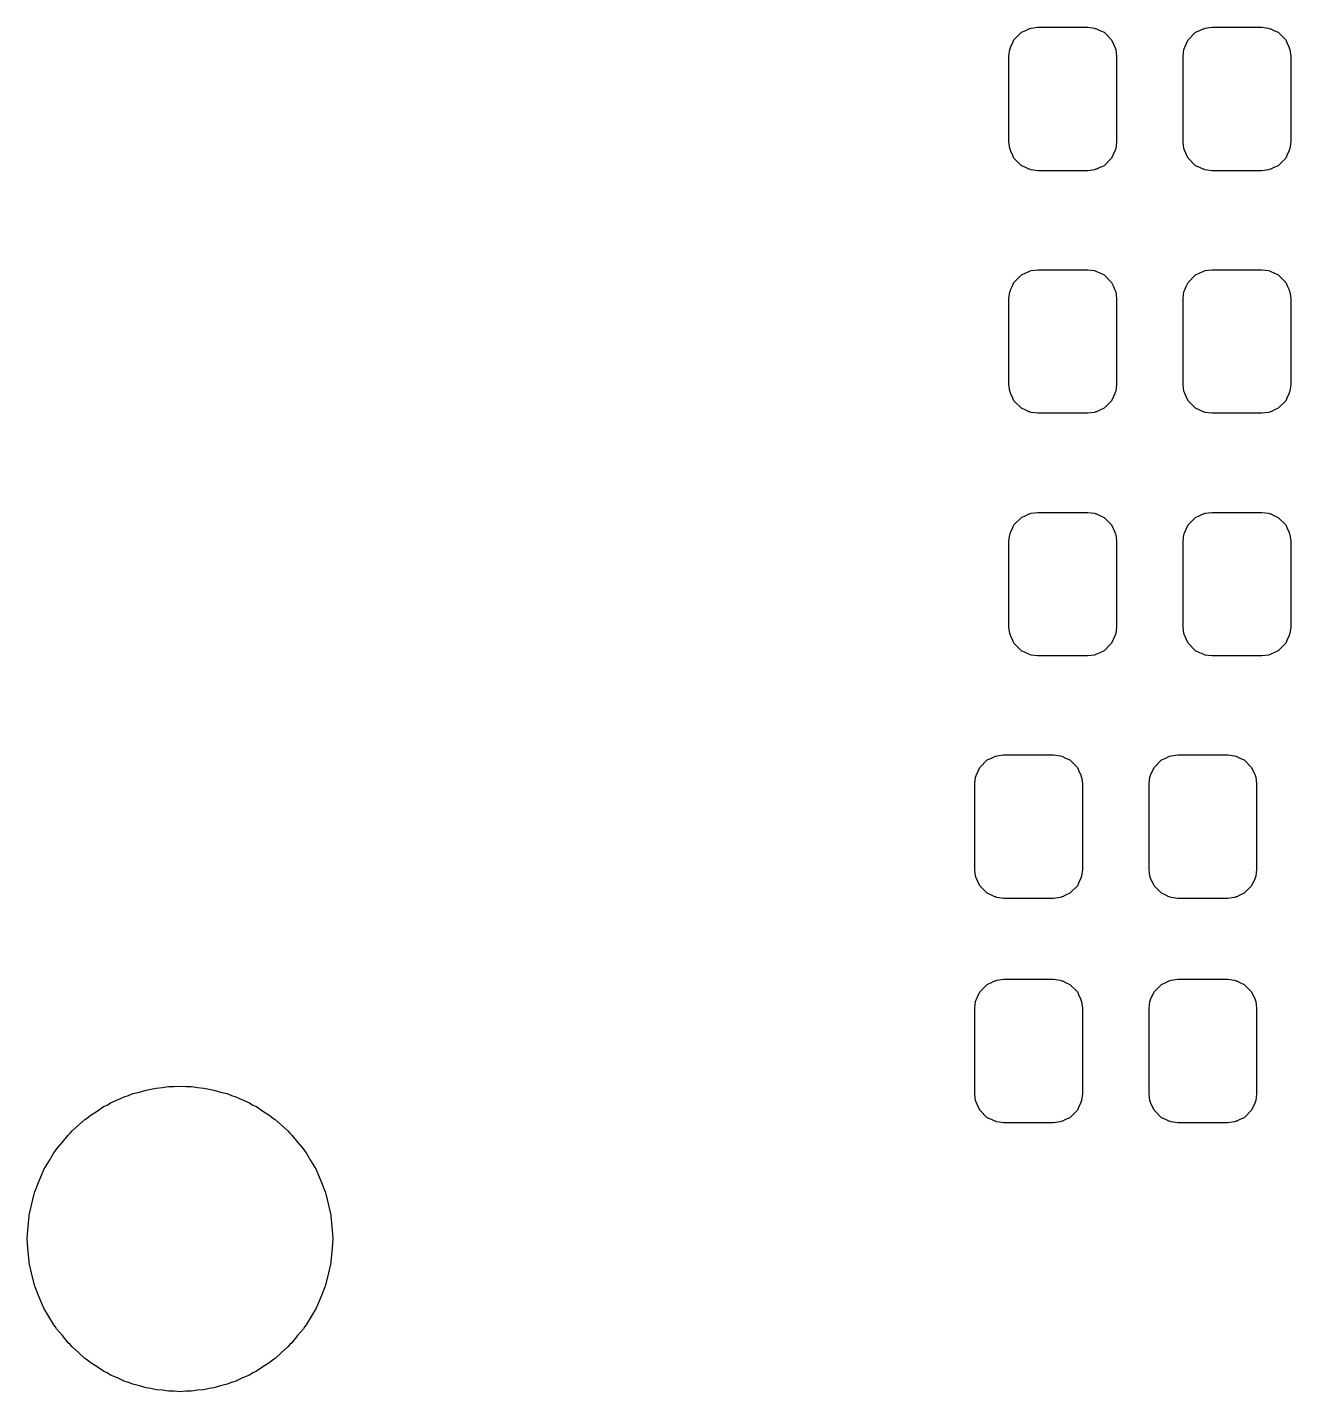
# Model space of a CAD drawing. Extents: x -3.89 to 1.02, y -1.82 to 1.02.
# Drawn here: x -3.863 to -3.342, y -1.033 to -0.47 of the extents above; entities that cross this region are included whole.
import ezdxf

# ---------------------------------------------------------------- set-up
doc = ezdxf.new("R2010")
doc.units = 0
doc.header["$MEASUREMENT"] = 0
doc.layers.add('BLACK', color=7, linetype='CONTINUOUS')

msp = doc.modelspace()

# ---------------------------------------------------------------- linework, layer by layer
at = {"layer": 'BLACK', "linetype": 'CONTINUOUS'}
for p, q in [((-3.45604, -0.47559), (-3.45296, -0.47251)), ((-3.45296, -0.47251), (-3.45118, -0.47172)), ((-3.45118, -0.47172), (-3.4499, -0.47107)), ((-3.4499, -0.47107), (-3.4496, -0.47102)), ((-3.4496, -0.47102), (-3.44897, -0.47075)), ((-3.44897, -0.47075), (-3.44626, -0.47043)), ((-3.44626, -0.47043), (-3.42559, -0.47043)), ((-3.42559, -0.47043), (-3.42288, -0.47075)), ((-3.42288, -0.47075), (-3.42225, -0.47102)), ((-3.42225, -0.47102), (-3.42195, -0.47107)), ((-3.42195, -0.47107), (-3.42067, -0.47172)), ((-3.42067, -0.47172), (-3.41889, -0.47251)), ((-3.41889, -0.47251), (-3.41581, -0.47559)), ((-3.38419, -0.47559), (-3.38111, -0.47251)), ((-3.38111, -0.47251), (-3.37933, -0.47172)), ((-3.37933, -0.47172), (-3.37805, -0.47107)), ((-3.37805, -0.47107), (-3.37775, -0.47102)), ((-3.37775, -0.47102), (-3.37712, -0.47075)), ((-3.37712, -0.47075), (-3.37441, -0.47043)), ((-3.37441, -0.47043), (-3.35374, -0.47043)), ((-3.35374, -0.47043), (-3.35103, -0.47075)), ((-3.35103, -0.47075), (-3.3504, -0.47102)), ((-3.3504, -0.47102), (-3.3501, -0.47107)), ((-3.3501, -0.47107), (-3.34882, -0.47172)), ((-3.34882, -0.47172), (-3.34704, -0.47251)), ((-3.34704, -0.47251), (-3.34396, -0.47559)), ((-3.45747, -0.47864), (-3.45682, -0.47736)), ((-3.45682, -0.47736), (-3.45604, -0.47559)), ((-3.41581, -0.47559), (-3.41503, -0.47736)), ((-3.41503, -0.47736), (-3.41438, -0.47864)), ((-3.38562, -0.47864), (-3.38497, -0.47736)), ((-3.38497, -0.47736), (-3.38419, -0.47559)), ((-3.34396, -0.47559), (-3.34318, -0.47736)), ((-3.34318, -0.47736), (-3.34253, -0.47864)), ((-3.45811, -0.48228), (-3.4578, -0.47957)), ((-3.45811, -0.51772), (-3.45811, -0.48228)), ((-3.4578, -0.47957), (-3.45752, -0.47895)), ((-3.45752, -0.47895), (-3.45747, -0.47864)), ((-3.41438, -0.47864), (-3.41433, -0.47895)), ((-3.41433, -0.47895), (-3.41405, -0.47957)), ((-3.41405, -0.47957), (-3.41374, -0.48228)), ((-3.41374, -0.48228), (-3.41374, -0.51772)), ((-3.38626, -0.48228), (-3.38595, -0.47957)), ((-3.38626, -0.51772), (-3.38626, -0.48228)), ((-3.38595, -0.47957), (-3.38567, -0.47895)), ((-3.38567, -0.47895), (-3.38562, -0.47864)), ((-3.34253, -0.47864), (-3.34248, -0.47895)), ((-3.34248, -0.47895), (-3.3422, -0.47957)), ((-3.3422, -0.47957), (-3.34189, -0.48228)), ((-3.34189, -0.48228), (-3.34189, -0.51772)), ((-3.4578, -0.52043), (-3.45811, -0.51772)), ((-3.45752, -0.52105), (-3.4578, -0.52043)), ((-3.45747, -0.52136), (-3.45752, -0.52105)), ((-3.45682, -0.52264), (-3.45747, -0.52136)), ((-3.45604, -0.52441), (-3.45682, -0.52264)), ((-3.41503, -0.52264), (-3.41581, -0.52441)), ((-3.41438, -0.52136), (-3.41503, -0.52264)), ((-3.41433, -0.52105), (-3.41438, -0.52136)), ((-3.41405, -0.52043), (-3.41433, -0.52105)), ((-3.41374, -0.51772), (-3.41405, -0.52043)), ((-3.38595, -0.52043), (-3.38626, -0.51772)), ((-3.38567, -0.52105), (-3.38595, -0.52043)), ((-3.38562, -0.52136), (-3.38567, -0.52105)), ((-3.38497, -0.52264), (-3.38562, -0.52136)), ((-3.38419, -0.52441), (-3.38497, -0.52264)), ((-3.34318, -0.52264), (-3.34396, -0.52441)), ((-3.34253, -0.52136), (-3.34318, -0.52264)), ((-3.34248, -0.52105), (-3.34253, -0.52136)), ((-3.3422, -0.52043), (-3.34248, -0.52105)), ((-3.34189, -0.51772), (-3.3422, -0.52043)), ((-3.45296, -0.52749), (-3.45604, -0.52441)), ((-3.45118, -0.52828), (-3.45296, -0.52749)), ((-3.4499, -0.52893), (-3.45118, -0.52828)), ((-3.42067, -0.52828), (-3.42195, -0.52893)), ((-3.41889, -0.52749), (-3.42067, -0.52828)), ((-3.41581, -0.52441), (-3.41889, -0.52749)), ((-3.38111, -0.52749), (-3.38419, -0.52441)), ((-3.37933, -0.52828), (-3.38111, -0.52749)), ((-3.37805, -0.52893), (-3.37933, -0.52828)), ((-3.34882, -0.52828), (-3.3501, -0.52893)), ((-3.34704, -0.52749), (-3.34882, -0.52828)), ((-3.34396, -0.52441), (-3.34704, -0.52749)), ((-3.4496, -0.52898), (-3.4499, -0.52893)), ((-3.44897, -0.52925), (-3.4496, -0.52898)), ((-3.44626, -0.52957), (-3.44897, -0.52925)), ((-3.42559, -0.52957), (-3.44626, -0.52957)), ((-3.42288, -0.52925), (-3.42559, -0.52957)), ((-3.42225, -0.52898), (-3.42288, -0.52925)), ((-3.42195, -0.52893), (-3.42225, -0.52898)), ((-3.37775, -0.52898), (-3.37805, -0.52893)), ((-3.37712, -0.52925), (-3.37775, -0.52898)), ((-3.37441, -0.52957), (-3.37712, -0.52925)), ((-3.35374, -0.52957), (-3.37441, -0.52957)), ((-3.35103, -0.52925), (-3.35374, -0.52957)), ((-3.3504, -0.52898), (-3.35103, -0.52925)), ((-3.3501, -0.52893), (-3.3504, -0.52898)), ((-3.45604, -0.57559), (-3.45296, -0.57251)), ((-3.45296, -0.57251), (-3.45118, -0.57172)), ((-3.45118, -0.57172), (-3.4499, -0.57107)), ((-3.4499, -0.57107), (-3.4496, -0.57102)), ((-3.4496, -0.57102), (-3.44897, -0.57075)), ((-3.44897, -0.57075), (-3.44626, -0.57043)), ((-3.44626, -0.57043), (-3.42559, -0.57043)), ((-3.42559, -0.57043), (-3.42288, -0.57075)), ((-3.42288, -0.57075), (-3.42225, -0.57102)), ((-3.42225, -0.57102), (-3.42195, -0.57107)), ((-3.42195, -0.57107), (-3.42067, -0.57172)), ((-3.42067, -0.57172), (-3.41889, -0.57251)), ((-3.41889, -0.57251), (-3.41581, -0.57559)), ((-3.38419, -0.57559), (-3.38111, -0.57251)), ((-3.38111, -0.57251), (-3.37933, -0.57172)), ((-3.37933, -0.57172), (-3.37805, -0.57107)), ((-3.37805, -0.57107), (-3.37775, -0.57102)), ((-3.37775, -0.57102), (-3.37712, -0.57075)), ((-3.37712, -0.57075), (-3.37441, -0.57043)), ((-3.37441, -0.57043), (-3.35374, -0.57043)), ((-3.35374, -0.57043), (-3.35103, -0.57075)), ((-3.35103, -0.57075), (-3.3504, -0.57102)), ((-3.3504, -0.57102), (-3.3501, -0.57107)), ((-3.3501, -0.57107), (-3.34882, -0.57172)), ((-3.34882, -0.57172), (-3.34704, -0.57251)), ((-3.34704, -0.57251), (-3.34396, -0.57559)), ((-3.4578, -0.57957), (-3.45752, -0.57895)), ((-3.45752, -0.57895), (-3.45747, -0.57864)), ((-3.45747, -0.57864), (-3.45682, -0.57736)), ((-3.45682, -0.57736), (-3.45604, -0.57559)), ((-3.41581, -0.57559), (-3.41503, -0.57736)), ((-3.41503, -0.57736), (-3.41438, -0.57864)), ((-3.41438, -0.57864), (-3.41433, -0.57895)), ((-3.41433, -0.57895), (-3.41405, -0.57957)), ((-3.38595, -0.57957), (-3.38567, -0.57895)), ((-3.38567, -0.57895), (-3.38562, -0.57864)), ((-3.38562, -0.57864), (-3.38497, -0.57736)), ((-3.38497, -0.57736), (-3.38419, -0.57559)), ((-3.34396, -0.57559), (-3.34318, -0.57736)), ((-3.34318, -0.57736), (-3.34253, -0.57864)), ((-3.34253, -0.57864), (-3.34248, -0.57895)), ((-3.34248, -0.57895), (-3.3422, -0.57957)), ((-3.45811, -0.58228), (-3.4578, -0.57957)), ((-3.45811, -0.61772), (-3.45811, -0.58228)), ((-3.41405, -0.57957), (-3.41374, -0.58228)), ((-3.41374, -0.58228), (-3.41374, -0.61772)), ((-3.38626, -0.58228), (-3.38595, -0.57957)), ((-3.38626, -0.61772), (-3.38626, -0.58228)), ((-3.3422, -0.57957), (-3.34189, -0.58228)), ((-3.34189, -0.58228), (-3.34189, -0.61772)), ((-3.4578, -0.62043), (-3.45811, -0.61772)), ((-3.41374, -0.61772), (-3.41405, -0.62043)), ((-3.38595, -0.62043), (-3.38626, -0.61772)), ((-3.34189, -0.61772), (-3.3422, -0.62043)), ((-3.45752, -0.62105), (-3.4578, -0.62043)), ((-3.45747, -0.62136), (-3.45752, -0.62105)), ((-3.45682, -0.62264), (-3.45747, -0.62136)), ((-3.45604, -0.62441), (-3.45682, -0.62264)), ((-3.45296, -0.62749), (-3.45604, -0.62441)), ((-3.41581, -0.62441), (-3.41889, -0.62749)), ((-3.41503, -0.62264), (-3.41581, -0.62441)), ((-3.41438, -0.62136), (-3.41503, -0.62264)), ((-3.41433, -0.62105), (-3.41438, -0.62136)), ((-3.41405, -0.62043), (-3.41433, -0.62105)), ((-3.38567, -0.62105), (-3.38595, -0.62043)), ((-3.38562, -0.62136), (-3.38567, -0.62105)), ((-3.38497, -0.62264), (-3.38562, -0.62136)), ((-3.38419, -0.62441), (-3.38497, -0.62264)), ((-3.38111, -0.62749), (-3.38419, -0.62441)), ((-3.34396, -0.62441), (-3.34704, -0.62749)), ((-3.34318, -0.62264), (-3.34396, -0.62441)), ((-3.34253, -0.62136), (-3.34318, -0.62264)), ((-3.34248, -0.62105), (-3.34253, -0.62136)), ((-3.3422, -0.62043), (-3.34248, -0.62105)), ((-3.45118, -0.62828), (-3.45296, -0.62749)), ((-3.4499, -0.62893), (-3.45118, -0.62828)), ((-3.4496, -0.62898), (-3.4499, -0.62893)), ((-3.44897, -0.62925), (-3.4496, -0.62898)), ((-3.44626, -0.62957), (-3.44897, -0.62925)), ((-3.42559, -0.62957), (-3.44626, -0.62957)), ((-3.42288, -0.62925), (-3.42559, -0.62957)), ((-3.42225, -0.62898), (-3.42288, -0.62925)), ((-3.42195, -0.62893), (-3.42225, -0.62898)), ((-3.42067, -0.62828), (-3.42195, -0.62893)), ((-3.41889, -0.62749), (-3.42067, -0.62828)), ((-3.37933, -0.62828), (-3.38111, -0.62749)), ((-3.37805, -0.62893), (-3.37933, -0.62828)), ((-3.37775, -0.62898), (-3.37805, -0.62893)), ((-3.37712, -0.62925), (-3.37775, -0.62898)), ((-3.37441, -0.62957), (-3.37712, -0.62925)), ((-3.35374, -0.62957), (-3.37441, -0.62957)), ((-3.35103, -0.62925), (-3.35374, -0.62957)), ((-3.3504, -0.62898), (-3.35103, -0.62925)), ((-3.3501, -0.62893), (-3.3504, -0.62898)), ((-3.34882, -0.62828), (-3.3501, -0.62893)), ((-3.34704, -0.62749), (-3.34882, -0.62828)), ((-3.45604, -0.67559), (-3.45296, -0.67251)), ((-3.45296, -0.67251), (-3.45118, -0.67172)), ((-3.45118, -0.67172), (-3.4499, -0.67107)), ((-3.4499, -0.67107), (-3.4496, -0.67102)), ((-3.4496, -0.67102), (-3.44897, -0.67075)), ((-3.44897, -0.67075), (-3.44626, -0.67043)), ((-3.44626, -0.67043), (-3.42559, -0.67043)), ((-3.42559, -0.67043), (-3.42288, -0.67075)), ((-3.42288, -0.67075), (-3.42225, -0.67102)), ((-3.42225, -0.67102), (-3.42195, -0.67107)), ((-3.42195, -0.67107), (-3.42067, -0.67172)), ((-3.42067, -0.67172), (-3.41889, -0.67251)), ((-3.41889, -0.67251), (-3.41581, -0.67559)), ((-3.38419, -0.67559), (-3.38111, -0.67251)), ((-3.38111, -0.67251), (-3.37933, -0.67172)), ((-3.37933, -0.67172), (-3.37805, -0.67107)), ((-3.37805, -0.67107), (-3.37775, -0.67102)), ((-3.37775, -0.67102), (-3.37712, -0.67075)), ((-3.37712, -0.67075), (-3.37441, -0.67043)), ((-3.37441, -0.67043), (-3.35374, -0.67043)), ((-3.35374, -0.67043), (-3.35103, -0.67075)), ((-3.35103, -0.67075), (-3.3504, -0.67102)), ((-3.3504, -0.67102), (-3.3501, -0.67107)), ((-3.3501, -0.67107), (-3.34882, -0.67172)), ((-3.34882, -0.67172), (-3.34704, -0.67251)), ((-3.34704, -0.67251), (-3.34396, -0.67559)), ((-3.45811, -0.68228), (-3.4578, -0.67957)), ((-3.4578, -0.67957), (-3.45752, -0.67895)), ((-3.45752, -0.67895), (-3.45747, -0.67864)), ((-3.45747, -0.67864), (-3.45682, -0.67736)), ((-3.45682, -0.67736), (-3.45604, -0.67559)), ((-3.41581, -0.67559), (-3.41503, -0.67736)), ((-3.41503, -0.67736), (-3.41438, -0.67864)), ((-3.41438, -0.67864), (-3.41433, -0.67895)), ((-3.41433, -0.67895), (-3.41405, -0.67957)), ((-3.41405, -0.67957), (-3.41374, -0.68228)), ((-3.38626, -0.68228), (-3.38595, -0.67957)), ((-3.38595, -0.67957), (-3.38567, -0.67895)), ((-3.38567, -0.67895), (-3.38562, -0.67864)), ((-3.38562, -0.67864), (-3.38497, -0.67736)), ((-3.38497, -0.67736), (-3.38419, -0.67559)), ((-3.34396, -0.67559), (-3.34318, -0.67736)), ((-3.34318, -0.67736), (-3.34253, -0.67864)), ((-3.34253, -0.67864), (-3.34248, -0.67895)), ((-3.34248, -0.67895), (-3.3422, -0.67957)), ((-3.3422, -0.67957), (-3.34189, -0.68228)), ((-3.45811, -0.71772), (-3.45811, -0.68228)), ((-3.41374, -0.68228), (-3.41374, -0.71772)), ((-3.38626, -0.71772), (-3.38626, -0.68228)), ((-3.34189, -0.68228), (-3.34189, -0.71772)), ((-3.4578, -0.72043), (-3.45811, -0.71772)), ((-3.41374, -0.71772), (-3.41405, -0.72043)), ((-3.38595, -0.72043), (-3.38626, -0.71772)), ((-3.34189, -0.71772), (-3.3422, -0.72043)), ((-3.45752, -0.72105), (-3.4578, -0.72043)), ((-3.45747, -0.72136), (-3.45752, -0.72105)), ((-3.45682, -0.72264), (-3.45747, -0.72136)), ((-3.45604, -0.72441), (-3.45682, -0.72264)), ((-3.45296, -0.72749), (-3.45604, -0.72441)), ((-3.41581, -0.72441), (-3.41889, -0.72749)), ((-3.41503, -0.72264), (-3.41581, -0.72441)), ((-3.41438, -0.72136), (-3.41503, -0.72264)), ((-3.41433, -0.72105), (-3.41438, -0.72136)), ((-3.41405, -0.72043), (-3.41433, -0.72105)), ((-3.38567, -0.72105), (-3.38595, -0.72043)), ((-3.38562, -0.72136), (-3.38567, -0.72105)), ((-3.38497, -0.72264), (-3.38562, -0.72136)), ((-3.38419, -0.72441), (-3.38497, -0.72264)), ((-3.38111, -0.72749), (-3.38419, -0.72441)), ((-3.34396, -0.72441), (-3.34704, -0.72749)), ((-3.34318, -0.72264), (-3.34396, -0.72441)), ((-3.34253, -0.72136), (-3.34318, -0.72264)), ((-3.34248, -0.72105), (-3.34253, -0.72136)), ((-3.3422, -0.72043), (-3.34248, -0.72105)), ((-3.45118, -0.72828), (-3.45296, -0.72749)), ((-3.4499, -0.72893), (-3.45118, -0.72828)), ((-3.4496, -0.72898), (-3.4499, -0.72893)), ((-3.44897, -0.72925), (-3.4496, -0.72898)), ((-3.44626, -0.72957), (-3.44897, -0.72925)), ((-3.42559, -0.72957), (-3.44626, -0.72957)), ((-3.42288, -0.72925), (-3.42559, -0.72957)), ((-3.42225, -0.72898), (-3.42288, -0.72925)), ((-3.42195, -0.72893), (-3.42225, -0.72898)), ((-3.42067, -0.72828), (-3.42195, -0.72893)), ((-3.41889, -0.72749), (-3.42067, -0.72828)), ((-3.37933, -0.72828), (-3.38111, -0.72749)), ((-3.37805, -0.72893), (-3.37933, -0.72828)), ((-3.37775, -0.72898), (-3.37805, -0.72893)), ((-3.37712, -0.72925), (-3.37775, -0.72898)), ((-3.37441, -0.72957), (-3.37712, -0.72925)), ((-3.35374, -0.72957), (-3.37441, -0.72957)), ((-3.35103, -0.72925), (-3.35374, -0.72957)), ((-3.3504, -0.72898), (-3.35103, -0.72925)), ((-3.3501, -0.72893), (-3.3504, -0.72898)), ((-3.34882, -0.72828), (-3.3501, -0.72893)), ((-3.34704, -0.72749), (-3.34882, -0.72828)), ((-3.46305, -0.77075), (-3.46033, -0.77043)), ((-3.46033, -0.77043), (-3.43967, -0.77043)), ((-3.43967, -0.77043), (-3.43695, -0.77075)), ((-3.3912, -0.77075), (-3.38848, -0.77043)), ((-3.38848, -0.77043), (-3.36781, -0.77043)), ((-3.36781, -0.77043), (-3.3651, -0.77075)), ((-3.47089, -0.77736), (-3.47011, -0.77559)), ((-3.47011, -0.77559), (-3.46703, -0.77251)), ((-3.46703, -0.77251), (-3.46526, -0.77172)), ((-3.46526, -0.77172), (-3.46398, -0.77107)), ((-3.46398, -0.77107), (-3.46367, -0.77102)), ((-3.46367, -0.77102), (-3.46305, -0.77075)), ((-3.43695, -0.77075), (-3.43633, -0.77102)), ((-3.43633, -0.77102), (-3.43602, -0.77107)), ((-3.43602, -0.77107), (-3.43474, -0.77172)), ((-3.43474, -0.77172), (-3.43297, -0.77251)), ((-3.43297, -0.77251), (-3.42989, -0.77559)), ((-3.42989, -0.77559), (-3.42911, -0.77736)), ((-3.39904, -0.77736), (-3.39826, -0.77559)), ((-3.39826, -0.77559), (-3.39518, -0.77251)), ((-3.39518, -0.77251), (-3.39341, -0.77172)), ((-3.39341, -0.77172), (-3.39213, -0.77107)), ((-3.39213, -0.77107), (-3.39182, -0.77102)), ((-3.39182, -0.77102), (-3.3912, -0.77075)), ((-3.3651, -0.77075), (-3.36448, -0.77102)), ((-3.36448, -0.77102), (-3.36417, -0.77107)), ((-3.36417, -0.77107), (-3.36289, -0.77172)), ((-3.36289, -0.77172), (-3.36112, -0.77251)), ((-3.36112, -0.77251), (-3.35804, -0.77559)), ((-3.35804, -0.77559), (-3.35726, -0.77736)), ((-3.47219, -0.78228), (-3.47187, -0.77957)), ((-3.47187, -0.77957), (-3.4716, -0.77895)), ((-3.4716, -0.77895), (-3.47155, -0.77864)), ((-3.47155, -0.77864), (-3.47089, -0.77736)), ((-3.42911, -0.77736), (-3.42845, -0.77864)), ((-3.42845, -0.77864), (-3.4284, -0.77895)), ((-3.4284, -0.77895), (-3.42813, -0.77957)), ((-3.42813, -0.77957), (-3.42781, -0.78228)), ((-3.40033, -0.78228), (-3.40002, -0.77957)), ((-3.40002, -0.77957), (-3.39974, -0.77895)), ((-3.39974, -0.77895), (-3.3997, -0.77864)), ((-3.3997, -0.77864), (-3.39904, -0.77736)), ((-3.35726, -0.77736), (-3.3566, -0.77864)), ((-3.3566, -0.77864), (-3.35655, -0.77895)), ((-3.35655, -0.77895), (-3.35628, -0.77957)), ((-3.35628, -0.77957), (-3.35596, -0.78228)), ((-3.47219, -0.81772), (-3.47219, -0.78228)), ((-3.42781, -0.78228), (-3.42781, -0.81772)), ((-3.40033, -0.81772), (-3.40033, -0.78228)), ((-3.35596, -0.78228), (-3.35596, -0.81772)), ((-3.47187, -0.82043), (-3.47219, -0.81772)), ((-3.4716, -0.82105), (-3.47187, -0.82043)), ((-3.47155, -0.82136), (-3.4716, -0.82105)), ((-3.4284, -0.82105), (-3.42845, -0.82136)), ((-3.42813, -0.82043), (-3.4284, -0.82105)), ((-3.42781, -0.81772), (-3.42813, -0.82043)), ((-3.40002, -0.82043), (-3.40033, -0.81772)), ((-3.39974, -0.82105), (-3.40002, -0.82043)), ((-3.3997, -0.82136), (-3.39974, -0.82105)), ((-3.35655, -0.82105), (-3.3566, -0.82136)), ((-3.35628, -0.82043), (-3.35655, -0.82105)), ((-3.35596, -0.81772), (-3.35628, -0.82043)), ((-3.47089, -0.82264), (-3.47155, -0.82136)), ((-3.47011, -0.82441), (-3.47089, -0.82264)), ((-3.46703, -0.82749), (-3.47011, -0.82441)), ((-3.42989, -0.82441), (-3.43297, -0.82749)), ((-3.42911, -0.82264), (-3.42989, -0.82441)), ((-3.42845, -0.82136), (-3.42911, -0.82264)), ((-3.39904, -0.82264), (-3.3997, -0.82136)), ((-3.39826, -0.82441), (-3.39904, -0.82264)), ((-3.39518, -0.82749), (-3.39826, -0.82441)), ((-3.35804, -0.82441), (-3.36112, -0.82749)), ((-3.35725, -0.82264), (-3.35804, -0.82441)), ((-3.3566, -0.82136), (-3.35725, -0.82264)), ((-3.46526, -0.82828), (-3.46703, -0.82749)), ((-3.46398, -0.82893), (-3.46526, -0.82828)), ((-3.46367, -0.82898), (-3.46398, -0.82893)), ((-3.46305, -0.82925), (-3.46367, -0.82898)), ((-3.46033, -0.82957), (-3.46305, -0.82925)), ((-3.43967, -0.82957), (-3.46033, -0.82957)), ((-3.43695, -0.82925), (-3.43967, -0.82957)), ((-3.43633, -0.82898), (-3.43695, -0.82925)), ((-3.43602, -0.82893), (-3.43633, -0.82898)), ((-3.43474, -0.82828), (-3.43602, -0.82893)), ((-3.43297, -0.82749), (-3.43474, -0.82828)), ((-3.39341, -0.82828), (-3.39518, -0.82749)), ((-3.39213, -0.82893), (-3.39341, -0.82828)), ((-3.39182, -0.82898), (-3.39213, -0.82893)), ((-3.3912, -0.82925), (-3.39182, -0.82898)), ((-3.38848, -0.82957), (-3.3912, -0.82925)), ((-3.36781, -0.82957), (-3.38848, -0.82957)), ((-3.3651, -0.82925), (-3.36781, -0.82957)), ((-3.36448, -0.82898), (-3.3651, -0.82925)), ((-3.36417, -0.82893), (-3.36448, -0.82898)), ((-3.36289, -0.82828), (-3.36417, -0.82893)), ((-3.36112, -0.82749), (-3.36289, -0.82828)), ((-3.47011, -0.86811), (-3.46703, -0.86503)), ((-3.46703, -0.86503), (-3.46526, -0.86424)), ((-3.46526, -0.86424), (-3.46398, -0.86359)), ((-3.46398, -0.86359), (-3.46367, -0.86354)), ((-3.46367, -0.86354), (-3.46305, -0.86327)), ((-3.46305, -0.86327), (-3.46033, -0.86295)), ((-3.46033, -0.86295), (-3.43967, -0.86295)), ((-3.43967, -0.86295), (-3.43695, -0.86327)), ((-3.43695, -0.86327), (-3.43633, -0.86354)), ((-3.43633, -0.86354), (-3.43602, -0.86359)), ((-3.43602, -0.86359), (-3.43474, -0.86424)), ((-3.43474, -0.86424), (-3.43297, -0.86503)), ((-3.43297, -0.86503), (-3.42989, -0.86811)), ((-3.39826, -0.86811), (-3.39518, -0.86503)), ((-3.39518, -0.86503), (-3.39341, -0.86424)), ((-3.39341, -0.86424), (-3.39213, -0.86359)), ((-3.39213, -0.86359), (-3.39182, -0.86354)), ((-3.39182, -0.86354), (-3.3912, -0.86327)), ((-3.3912, -0.86327), (-3.38848, -0.86295)), ((-3.38848, -0.86295), (-3.36781, -0.86295)), ((-3.36781, -0.86295), (-3.3651, -0.86327)), ((-3.3651, -0.86327), (-3.36448, -0.86354)), ((-3.36448, -0.86354), (-3.36417, -0.86359)), ((-3.36417, -0.86359), (-3.36289, -0.86424)), ((-3.36289, -0.86424), (-3.36112, -0.86503)), ((-3.36112, -0.86503), (-3.35804, -0.86811)), ((-3.47187, -0.87209), (-3.4716, -0.87147)), ((-3.4716, -0.87147), (-3.47155, -0.87116)), ((-3.47155, -0.87116), (-3.47089, -0.86988)), ((-3.47089, -0.86988), (-3.47011, -0.86811)), ((-3.42989, -0.86811), (-3.42911, -0.86988)), ((-3.42911, -0.86988), (-3.42845, -0.87116)), ((-3.42845, -0.87116), (-3.4284, -0.87147)), ((-3.4284, -0.87147), (-3.42813, -0.87209)), ((-3.40002, -0.87209), (-3.39974, -0.87147)), ((-3.39974, -0.87147), (-3.3997, -0.87116)), ((-3.3997, -0.87116), (-3.39904, -0.86988)), ((-3.39904, -0.86988), (-3.39826, -0.86811)), ((-3.35804, -0.86811), (-3.35726, -0.86988)), ((-3.35726, -0.86988), (-3.3566, -0.87116)), ((-3.3566, -0.87116), (-3.35655, -0.87147)), ((-3.35655, -0.87147), (-3.35628, -0.87209)), ((-3.47219, -0.8748), (-3.47187, -0.87209)), ((-3.47219, -0.91024), (-3.47219, -0.8748)), ((-3.42813, -0.87209), (-3.42781, -0.8748)), ((-3.42781, -0.8748), (-3.42781, -0.91024)), ((-3.40033, -0.8748), (-3.40002, -0.87209)), ((-3.40033, -0.91024), (-3.40033, -0.8748)), ((-3.35628, -0.87209), (-3.35596, -0.8748)), ((-3.35596, -0.8748), (-3.35596, -0.91024)), ((-3.82301, -0.91138), (-3.82127, -0.91084)), ((-3.82127, -0.91084), (-3.81947, -0.91009)), ((-3.81947, -0.91009), (-3.81667, -0.90942)), ((-3.81667, -0.90942), (-3.81401, -0.9086)), ((-3.81401, -0.9086), (-3.81198, -0.90829)), ((-3.81198, -0.90829), (-3.80985, -0.90778)), ((-3.80985, -0.90778), (-3.80721, -0.90758)), ((-3.80721, -0.90758), (-3.80471, -0.9072)), ((-3.80471, -0.9072), (-3.80241, -0.9072)), ((-3.80241, -0.9072), (-3.8, -0.90701)), ((-3.8, -0.90701), (-3.79759, -0.9072)), ((-3.79759, -0.9072), (-3.79529, -0.9072)), ((-3.79529, -0.9072), (-3.79279, -0.90758)), ((-3.79279, -0.90758), (-3.79015, -0.90778)), ((-3.79015, -0.90778), (-3.78802, -0.90829)), ((-3.78802, -0.90829), (-3.78599, -0.9086)), ((-3.78599, -0.9086), (-3.78333, -0.90942)), ((-3.78333, -0.90942), (-3.78053, -0.91009)), ((-3.78053, -0.91009), (-3.77873, -0.91084)), ((-3.77873, -0.91084), (-3.77699, -0.91138)), ((-3.47187, -0.91295), (-3.47219, -0.91024)), ((-3.42781, -0.91024), (-3.42813, -0.91295)), ((-3.40002, -0.91295), (-3.40033, -0.91024)), ((-3.35596, -0.91024), (-3.35628, -0.91295)), ((-3.83419, -0.9173), (-3.83149, -0.91546)), ((-3.83149, -0.91546), (-3.83007, -0.91478)), ((-3.83007, -0.91478), (-3.8286, -0.91387)), ((-3.8286, -0.91387), (-3.82573, -0.91269)), ((-3.82573, -0.91269), (-3.82301, -0.91138)), ((-3.77699, -0.91138), (-3.77427, -0.91269)), ((-3.77427, -0.91269), (-3.7714, -0.91387)), ((-3.7714, -0.91387), (-3.76993, -0.91478)), ((-3.76993, -0.91478), (-3.76851, -0.91546)), ((-3.76851, -0.91546), (-3.76581, -0.9173)), ((-3.4716, -0.91357), (-3.47187, -0.91295)), ((-3.47155, -0.91388), (-3.4716, -0.91357)), ((-3.47089, -0.91516), (-3.47155, -0.91388)), ((-3.47011, -0.91693), (-3.47089, -0.91516)), ((-3.46703, -0.92001), (-3.47011, -0.91693)), ((-3.42989, -0.91693), (-3.43297, -0.92001)), ((-3.42911, -0.91516), (-3.42989, -0.91693)), ((-3.42845, -0.91388), (-3.42911, -0.91516)), ((-3.4284, -0.91357), (-3.42845, -0.91388)), ((-3.42813, -0.91295), (-3.4284, -0.91357)), ((-3.39974, -0.91357), (-3.40002, -0.91295)), ((-3.3997, -0.91388), (-3.39974, -0.91357)), ((-3.39904, -0.91516), (-3.3997, -0.91388)), ((-3.39826, -0.91693), (-3.39904, -0.91516)), ((-3.39518, -0.92001), (-3.39826, -0.91693)), ((-3.35804, -0.91693), (-3.36112, -0.92001)), ((-3.35725, -0.91516), (-3.35804, -0.91693)), ((-3.3566, -0.91388), (-3.35725, -0.91516)), ((-3.35655, -0.91357), (-3.3566, -0.91388)), ((-3.35628, -0.91295), (-3.35655, -0.91357)), ((-3.84185, -0.92315), (-3.83927, -0.92076)), ((-3.83927, -0.92076), (-3.83816, -0.92001)), ((-3.83816, -0.92001), (-3.83703, -0.91904)), ((-3.83703, -0.91904), (-3.83419, -0.9173)), ((-3.76581, -0.9173), (-3.76297, -0.91904)), ((-3.76297, -0.91904), (-3.76184, -0.92001)), ((-3.76184, -0.92001), (-3.76073, -0.92076)), ((-3.76073, -0.92076), (-3.75815, -0.92315)), ((-3.46526, -0.9208), (-3.46703, -0.92001)), ((-3.46398, -0.92145), (-3.46526, -0.9208)), ((-3.46367, -0.9215), (-3.46398, -0.92145)), ((-3.46305, -0.92177), (-3.46367, -0.9215)), ((-3.46033, -0.92209), (-3.46305, -0.92177)), ((-3.43967, -0.92209), (-3.46033, -0.92209)), ((-3.43695, -0.92177), (-3.43967, -0.92209)), ((-3.43633, -0.9215), (-3.43695, -0.92177)), ((-3.43602, -0.92145), (-3.43633, -0.9215)), ((-3.43474, -0.9208), (-3.43602, -0.92145)), ((-3.43297, -0.92001), (-3.43474, -0.9208)), ((-3.39341, -0.9208), (-3.39518, -0.92001)), ((-3.39213, -0.92145), (-3.39341, -0.9208)), ((-3.39182, -0.9215), (-3.39213, -0.92145)), ((-3.3912, -0.92177), (-3.39182, -0.9215)), ((-3.38848, -0.92209), (-3.3912, -0.92177)), ((-3.36781, -0.92209), (-3.38848, -0.92209)), ((-3.3651, -0.92177), (-3.36781, -0.92209)), ((-3.36448, -0.9215), (-3.3651, -0.92177)), ((-3.36417, -0.92145), (-3.36448, -0.9215)), ((-3.36289, -0.9208), (-3.36417, -0.92145)), ((-3.36112, -0.92001), (-3.36289, -0.9208)), ((-3.84852, -0.93012), (-3.84617, -0.92716)), ((-3.84617, -0.92716), (-3.84536, -0.92642)), ((-3.84536, -0.92642), (-3.84454, -0.92546)), ((-3.84454, -0.92546), (-3.84185, -0.92315)), ((-3.75815, -0.92315), (-3.75546, -0.92546)), ((-3.75546, -0.92546), (-3.75464, -0.92642)), ((-3.75464, -0.92642), (-3.75383, -0.92716)), ((-3.75383, -0.92716), (-3.75148, -0.93012)), ((-3.8515, -0.93385), (-3.85096, -0.93297)), ((-3.85096, -0.93297), (-3.84852, -0.93012)), ((-3.75148, -0.93012), (-3.74904, -0.93297)), ((-3.74904, -0.93297), (-3.7485, -0.93385)), ((-3.85613, -0.9414), (-3.85406, -0.93803)), ((-3.85406, -0.93803), (-3.85204, -0.93452)), ((-3.85204, -0.93452), (-3.8515, -0.93385)), ((-3.7485, -0.93385), (-3.74796, -0.93452)), ((-3.74796, -0.93452), (-3.74594, -0.93803)), ((-3.74594, -0.93803), (-3.74387, -0.9414)), ((-3.85833, -0.94672), (-3.85674, -0.94268)), ((-3.85674, -0.94268), (-3.85643, -0.94213)), ((-3.85643, -0.94213), (-3.85613, -0.9414)), ((-3.74387, -0.9414), (-3.74357, -0.94213)), ((-3.74357, -0.94213), (-3.74326, -0.94268)), ((-3.74326, -0.94268), (-3.74167, -0.94672)), ((-3.86004, -0.95108), (-3.85991, -0.95053)), ((-3.85991, -0.95053), (-3.85833, -0.94672)), ((-3.74167, -0.94672), (-3.74009, -0.95053)), ((-3.74009, -0.95053), (-3.73996, -0.95108)), ((-3.86222, -0.96015), (-3.86123, -0.95605)), ((-3.86123, -0.95605), (-3.86018, -0.95144)), ((-3.86018, -0.95144), (-3.86004, -0.95108)), ((-3.73996, -0.95108), (-3.73982, -0.95144)), ((-3.73982, -0.95144), (-3.73877, -0.95606)), ((-3.73877, -0.95606), (-3.73778, -0.96015)), ((-3.8627, -0.96633), (-3.86227, -0.96061)), ((-3.86227, -0.96061), (-3.86224, -0.96047)), ((-3.86224, -0.96047), (-3.86222, -0.96015)), ((-3.73778, -0.96015), (-3.73776, -0.96047)), ((-3.73776, -0.96047), (-3.73773, -0.96061)), ((-3.73773, -0.96061), (-3.7373, -0.96634)), ((-3.86299, -0.97), (-3.8627, -0.96633)), ((-3.7373, -0.96634), (-3.73701, -0.97)), ((-3.8627, -0.97367), (-3.86299, -0.97)), ((-3.73701, -0.97), (-3.7373, -0.97366)), ((-3.86227, -0.97939), (-3.8627, -0.97367)), ((-3.7373, -0.97366), (-3.73773, -0.97939)), ((-3.86224, -0.97953), (-3.86227, -0.97939)), ((-3.86222, -0.97985), (-3.86224, -0.97953)), ((-3.86123, -0.98395), (-3.86222, -0.97985)), ((-3.86018, -0.98856), (-3.86123, -0.98395)), ((-3.73877, -0.98394), (-3.73982, -0.98856)), ((-3.73778, -0.97985), (-3.73877, -0.98394)), ((-3.73776, -0.97953), (-3.73778, -0.97985)), ((-3.73773, -0.97939), (-3.73776, -0.97953)), ((-3.86004, -0.98892), (-3.86018, -0.98856)), ((-3.85991, -0.98947), (-3.86004, -0.98892)), ((-3.85833, -0.99328), (-3.85991, -0.98947)), ((-3.74009, -0.98947), (-3.74167, -0.99328)), ((-3.73996, -0.98892), (-3.74009, -0.98947)), ((-3.73982, -0.98856), (-3.73996, -0.98892)), ((-3.85674, -0.99733), (-3.85833, -0.99328)), ((-3.74167, -0.99328), (-3.74326, -0.99733)), ((-3.85643, -0.99787), (-3.85674, -0.99733)), ((-3.85613, -0.9986), (-3.85643, -0.99787)), ((-3.85406, -1.00197), (-3.85613, -0.9986)), ((-3.74387, -0.9986), (-3.74594, -1.00197)), ((-3.74357, -0.99787), (-3.74387, -0.9986)), ((-3.74326, -0.99733), (-3.74357, -0.99787)), ((-3.85204, -1.00548), (-3.85406, -1.00197)), ((-3.8515, -1.00615), (-3.85204, -1.00548)), ((-3.85096, -1.00703), (-3.8515, -1.00615)), ((-3.7485, -1.00615), (-3.74904, -1.00703)), ((-3.74796, -1.00548), (-3.7485, -1.00615)), ((-3.74594, -1.00197), (-3.74796, -1.00548)), ((-3.84852, -1.00988), (-3.85096, -1.00703)), ((-3.84617, -1.01284), (-3.84852, -1.00988)), ((-3.75148, -1.00988), (-3.75383, -1.01284)), ((-3.74904, -1.00703), (-3.75148, -1.00988)), ((-3.84536, -1.01358), (-3.84617, -1.01284)), ((-3.84454, -1.01454), (-3.84536, -1.01358)), ((-3.84184, -1.01685), (-3.84454, -1.01454)), ((-3.83927, -1.01924), (-3.84184, -1.01685)), ((-3.75815, -1.01685), (-3.76073, -1.01924)), ((-3.75546, -1.01454), (-3.75815, -1.01685)), ((-3.75464, -1.01358), (-3.75546, -1.01454)), ((-3.75383, -1.01284), (-3.75464, -1.01358)), ((-3.83816, -1.01999), (-3.83927, -1.01924)), ((-3.83703, -1.02096), (-3.83816, -1.01999)), ((-3.83419, -1.0227), (-3.83703, -1.02096)), ((-3.83149, -1.02454), (-3.83419, -1.0227)), ((-3.76581, -1.0227), (-3.76851, -1.02454)), ((-3.76297, -1.02096), (-3.76581, -1.0227)), ((-3.76184, -1.01999), (-3.76297, -1.02096)), ((-3.76073, -1.01924), (-3.76184, -1.01999)), ((-3.83007, -1.02522), (-3.83149, -1.02454)), ((-3.8286, -1.02613), (-3.83007, -1.02522)), ((-3.82573, -1.02731), (-3.8286, -1.02613)), ((-3.82301, -1.02862), (-3.82573, -1.02731)), ((-3.82128, -1.02916), (-3.82301, -1.02862)), ((-3.81947, -1.02991), (-3.82128, -1.02916)), ((-3.77872, -1.02916), (-3.78053, -1.02991)), ((-3.77699, -1.02862), (-3.77872, -1.02916)), ((-3.77427, -1.02731), (-3.77699, -1.02862)), ((-3.7714, -1.02613), (-3.77427, -1.02731)), ((-3.76993, -1.02522), (-3.7714, -1.02613)), ((-3.76851, -1.02454), (-3.76993, -1.02522)), ((-3.81667, -1.03058), (-3.81947, -1.02991)), ((-3.81401, -1.0314), (-3.81667, -1.03058)), ((-3.81198, -1.03171), (-3.81401, -1.0314)), ((-3.80985, -1.03222), (-3.81198, -1.03171)), ((-3.80721, -1.03242), (-3.80985, -1.03222)), ((-3.80471, -1.0328), (-3.80721, -1.03242)), ((-3.80241, -1.0328), (-3.80471, -1.0328)), ((-3.8, -1.03299), (-3.80241, -1.0328)), ((-3.79759, -1.0328), (-3.8, -1.03299)), ((-3.79529, -1.0328), (-3.79759, -1.0328)), ((-3.79279, -1.03242), (-3.79529, -1.0328)), ((-3.79015, -1.03222), (-3.79279, -1.03242)), ((-3.78802, -1.03171), (-3.79015, -1.03222)), ((-3.78599, -1.0314), (-3.78802, -1.03171)), ((-3.78333, -1.03058), (-3.78599, -1.0314)), ((-3.78053, -1.02991), (-3.78333, -1.03058))]:
    msp.add_line(p, q, dxfattribs=at)

doc.saveas('drawing.dxf')
